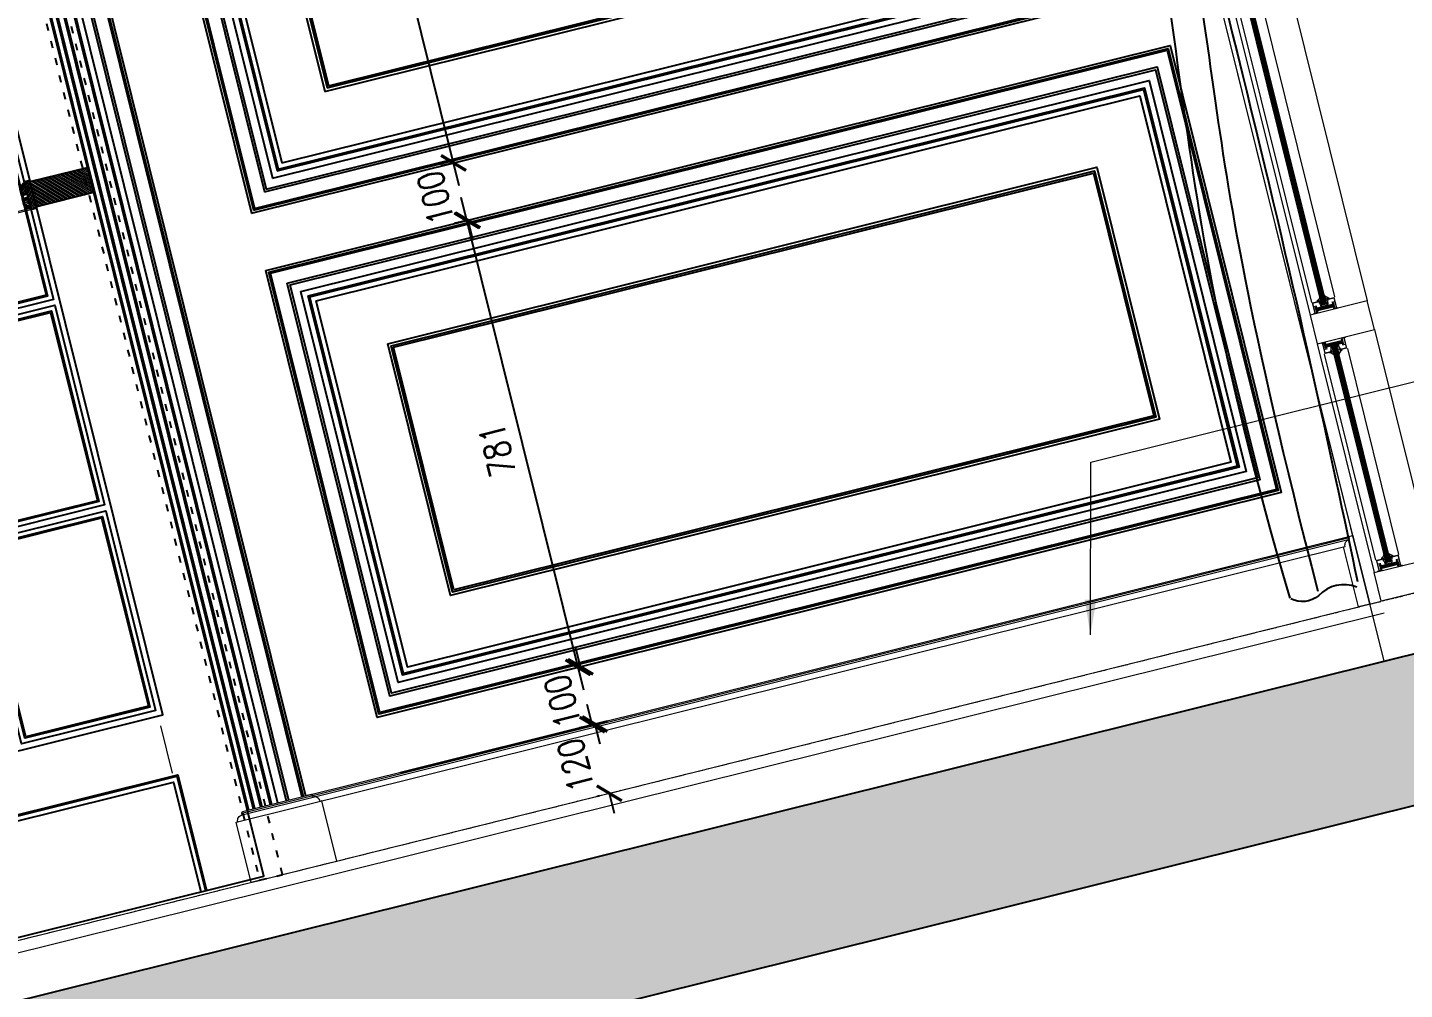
# Model space of a CAD drawing. Header units: inches. Extents: x 122939 to 389145, y 29603 to 574065.
# Drawn here: x 341315 to 343650, y 506033 to 507664 of the extents above; entities that cross this region are included whole.
import ezdxf

# ---------------------------------------------------------------- set-up
doc = ezdxf.new("R2010")
doc.units = ezdxf.units.IN
doc.header["$MEASUREMENT"] = 0
for name, pattern in [('ACAD_ISO03W100', [30, 12, -18]), ('DASHED', [0.75, 0.5, -0.25]), ('HIDDEN', [0.375, 0.25, -0.125])]:
    doc.linetypes.add(name, pattern=pattern)
for name, color, linetype in [('8', 8, 'Continuous'), ('A-Hidden', 8, 'HIDDEN'), ('A-WALL', 7, 'Continuous'), ('Calliper_wall hatch_CHB', 8, 'Continuous'), ('gypsum', 31, 'Continuous')]:
    doc.layers.add(name, color=color, linetype=linetype)
for name, color, linetype, lineweight in [('A-Dim-ID', 9, 'Continuous', 20), ('A-FLOR-SLAB', 7, 'Continuous', 40), ('A-FLOR-TIL1', 6, 'Continuous', 18), ('A-GLAZ', 134, 'Continuous', 18), ('A-RNDR-ALUM', 1, 'Continuous', 9), ('A-RNDR-PT36', 253, 'Continuous', 20), ('CQ Marble', 6, 'Continuous', 0), ('GRC', 41, 'Continuous', 0), ('ID-NOTES', 3, 'Continuous', 0)]:
    doc.layers.add(name, color=color, linetype=linetype, lineweight=lineweight)
doc.styles.add('ST9', font='romans.shx', dxfattribs={"width": 0.8})
doc.styles.add('ZZ-Dim All', font='romans.shx', dxfattribs={"width": 0.8})
doc.dimstyles.new('DIM 0200', dxfattribs={"dimscale": 200, "dimtxt": 1, "dimasz": 0.8, "dimexe": 0.5, "dimexo": 1, "dimgap": 0.4, "dimtad": 1, "dimdec": 0, "dimrnd": 10, "dimdsep": 46, "dimtxsty": 'ZZ-Dim All', "dimblk1": 'ARCHTICK', "dimblk2": 'ARCHTICK', "dimsah": 1, "dimcen": 1, "dimdle": 0.5, "dimclrd": 256, "dimclre": 256, "dimclrt": 256, "dimadec": 0, "dimazin": 2, "dimtfac": 1, "dimtdec": 0, "dimtix": 1, "dimtmove": 2, "dimatfit": 2, "dimfxl": 1, "dimfxlon": 1, "dimtolj": 1, "dimtzin": 0, "dimlwd": -1, "dimlwe": -1, "dimarcsym": 0})
doc.dimstyles.new('DIM-20', dxfattribs={"dimscale": 1000, "dimtxt": 0.044, "dimasz": 0.035, "dimexe": 0.022, "dimexo": 0.022, "dimgap": 0.022, "dimtad": 1, "dimdec": 0, "dimzin": 0, "dimdsep": 46, "dimtxsty": 'ST9', "dimblk1": 'ARCHTICK', "dimblk2": 'ARCHTICK', "dimsah": 1, "dimcen": 0.088, "dimdle": 0.04, "dimclrd": 256, "dimclre": 256, "dimclrt": 3, "dimadec": 0, "dimazin": 0, "dimtfac": 1, "dimtdec": 0, "dimtix": 1, "dimtofl": 0, "dimtmove": 1, "dimatfit": 3, "dimldrblk": 'CLOSED', "dimfxl": 1, "dimtolj": 1, "dimtzin": 0, "dimarcsym": 0})

# ---------------------------------------------------------------- blocks, each defined once
blk = doc.blocks.new('sec ciur')
at = {"layer": '8', "elevation": 0}
blk.add_lwpolyline([(40, -3212.5, 0.312238), (-26.7, -3211, -0.294829), (-73.6, -3204.5, -4.203767)], format="xyb", dxfattribs=at)
at = {"layer": '8'}
for points, knots in [([(-17.3, -133.6, 0), (-64.4, -1164.4, 0), (60.4, -2221.3, 0), (-111.1, -2339.9, 0), (-75, -3203.3, 0)], [364.375105, 364.375105, 364.375105, 364.375105, 944.525955, 3110.313825, 3110.313825, 3110.313825, 3110.313825]), ([(1.9, -140, 0), (6.7, -1367.1, 0), (75.9, -2377.4, 0), (-34.1, -2247.3, 0), (-26, -3203.3, 0)], [364.646956, 364.646956, 364.646956, 364.646956, 944.525955, 3120.888391, 3120.888391, 3120.888391, 3120.888391]), ([(7.2, -139.6, 0), (2.6, -374.6, 0), (84.3, -1831.4, 0), (59.4, -2767.5, 0), (43.4, -3203.3, 0)], [380.038546, 380.038546, 380.038546, 380.038546, 944.525955, 2562.967604, 2562.967604, 2562.967604, 2562.967604])]:
    blk.add_open_spline(points, degree=3, knots=knots, dxfattribs=at)
blk = doc.blocks.new('_ARCHTICK')
at = {"color": 0, "linetype": 'ByBlock', "const_width": 0.15}
blk.add_lwpolyline([(-0.5, -0.5), (0.5, 0.5)], dxfattribs=at)
blk = doc.blocks.new('*D155')
at = {"layer": 'A-Dim-ID', "lineweight": -2, "transparency": 16777216}
for p, q in [((342272.5, 506481.8), (342264, 506515.8)), ((342255.9, 506477.7), (342251.1, 506476.5)), ((342284.8, 506361.3), (342280.1, 506360.1)), ((342301.4, 506365.4), (342309.9, 506331.4))]:
    blk.add_line(p, q, dxfattribs=at)
at = {"layer": 'Defpoints', "color": 0, "transparency": 16777216}
for p in [(342272.5, 506481.8), (342277.2, 506483, 0), (342306.2, 506366.6, 0)]:
    blk.add_point(p, dxfattribs=at)
at = {"layer": 'A-Dim-ID', "lineweight": -2, "transparency": 16777216, "xscale": 35, "yscale": 35, "zscale": 35}
for p, rotation in [((342272.5, 506481.8), 283.9714232829857), ((342301.4, 506365.4), 103.9714232829857)]:
    blk.add_blockref('_ARCHTICK', p, dxfattribs=dict(at, rotation=rotation))
at = {"layer": 'A-Dim-ID', "color": 3, "transparency": 16777216, "insert": (342244.2, 506413), "char_height": 44, "attachment_point": 5, "rotation": 103.9714, "style": 'ST9'}
blk.add_mtext('\\A1;120', dxfattribs=at)
blk = doc.blocks.new('_CLOSED')
at = {"color": 0, "linetype": 'ByBlock'}
for p, q in [((-1, 0.167), (0, 0)), ((-1, 0.167), (-1, -0.167)), ((0, 0), (-1, -0.167)), ((0, 0), (-1, 0))]:
    blk.add_line(p, q, dxfattribs=at)
blk = doc.blocks.new('*D156')
at = {"layer": 'A-Dim-ID', "lineweight": -2, "transparency": 16777216}
for p, q in [((342252.6, 506580), (342244.2, 506613.9)), ((342236.1, 506575.8), (342231.3, 506574.6)), ((341947.1, 506400.9), (342298.1, 506488.2)), ((342276.8, 506482.9), (342285.2, 506449))]:
    blk.add_line(p, q, dxfattribs=at)
at = {"layer": 'Defpoints', "color": 0, "transparency": 16777216}
for p in [(342252.6, 506580), (342257.4, 506581.1, 0), (341925.8, 506395.6, 0)]:
    blk.add_point(p, dxfattribs=at)
at = {"layer": 'A-Dim-ID', "lineweight": -2, "transparency": 16777216, "xscale": 35, "yscale": 35, "zscale": 35}
for p, rotation in [((342252.6, 506580), 283.9714232829857), ((342276.8, 506482.9), 103.9714232829857)]:
    blk.add_blockref('_ARCHTICK', p, dxfattribs=dict(at, rotation=rotation))
at = {"layer": 'A-Dim-ID', "color": 3, "transparency": 16777216, "insert": (342222, 506520.8), "char_height": 44, "attachment_point": 5, "rotation": 103.9714, "style": 'ST9'}
blk.add_mtext('\\A1;100', dxfattribs=at)
blk = doc.blocks.new('*D157')
at = {"layer": 'A-Dim-ID', "lineweight": -2, "transparency": 16777216}
for p, q in [((342258, 506540.1), (342050.1, 507375.8)), ((342061.9, 507337.5), (342038.4, 507331.6)), ((342250.5, 506579.4), (342227, 506573.6))]:
    blk.add_line(p, q, dxfattribs=at)
at = {"layer": 'Defpoints', "color": 0, "transparency": 16777216}
for p in [(342059.7, 507336.9), (342083.2, 507342.8, 0), (342271.8, 506584.7, 0)]:
    blk.add_point(p, dxfattribs=at)
at = {"layer": 'A-Dim-ID', "lineweight": -2, "transparency": 16777216, "xscale": 35, "yscale": 35, "zscale": 35}
for p, rotation in [((342059.7, 507336.9), 103.9714232829857), ((342248.3, 506578.9), 283.9714232829857)]:
    blk.add_blockref('_ARCHTICK', p, dxfattribs=dict(at, rotation=rotation))
at = {"layer": 'A-Dim-ID', "color": 3, "transparency": 16777216, "insert": (342111.3, 506947.3), "char_height": 44, "attachment_point": 5, "rotation": 103.9714, "style": 'ST9'}
blk.add_mtext('\\A1;781', dxfattribs=at)
blk = doc.blocks.new('*D158')
at = {"layer": 'A-Dim-ID', "lineweight": -2, "transparency": 16777216}
for p, q in [((342037.3, 507434.4), (342028.9, 507468.4)), ((342031.8, 507433.1), (342016, 507429.1)), ((342056, 507336), (342040.1, 507332.1)), ((342061.5, 507337.4), (342069.9, 507303.4))]:
    blk.add_line(p, q, dxfattribs=at)
at = {"layer": 'Defpoints', "color": 0, "transparency": 16777216}
for p in [(342037.3, 507434.4), (342053.2, 507438.4, 0), (342077.3, 507341.3, 0)]:
    blk.add_point(p, dxfattribs=at)
at = {"layer": 'A-Dim-ID', "lineweight": -2, "transparency": 16777216, "xscale": 35, "yscale": 35, "zscale": 35}
for p, rotation in [((342037.3, 507434.4), 283.9714232829857), ((342061.5, 507337.4), 103.9714232829857)]:
    blk.add_blockref('_ARCHTICK', p, dxfattribs=dict(at, rotation=rotation))
at = {"layer": 'A-Dim-ID', "color": 3, "transparency": 16777216, "insert": (342006.7, 507375.3), "char_height": 44, "attachment_point": 5, "rotation": 103.9714, "style": 'ST9'}
blk.add_mtext('\\A1;100', dxfattribs=at)
blk = doc.blocks.new('*D159')
at = {"layer": 'A-Dim-ID', "lineweight": -2, "transparency": 16777216}
for p, q in [((342034.5, 509068.2), (341633, 508968.4)), ((342046.9, 507395.8), (341644.7, 509012.5)), ((342031.8, 507433.2), (342015.9, 507429.3))]:
    blk.add_line(p, q, dxfattribs=at)
at = {"layer": 'Defpoints', "color": 0, "transparency": 16777216}
for p in [(342055.8, 509073.6, 0), (341654.4, 508973.7), (342053.1, 507438.5, 0)]:
    blk.add_point(p, dxfattribs=at)
at = {"layer": 'A-Dim-ID', "lineweight": -2, "transparency": 16777216, "xscale": 35, "yscale": 35, "zscale": 35}
for p, rotation in [((341654.4, 508973.7), 103.9714232829857), ((342037.3, 507434.6), 283.9714232829857)]:
    blk.add_blockref('_ARCHTICK', p, dxfattribs=dict(at, rotation=rotation))
at = {"layer": 'A-Dim-ID', "color": 3, "transparency": 16777216, "insert": (341803.1, 508193.5), "char_height": 44, "attachment_point": 5, "rotation": 103.9714, "style": 'ST9'}
blk.add_mtext('\\A1;1586', dxfattribs=at)
blk = doc.blocks.new('GLAZ-2')
at = {"layer": 'A-GLAZ'}
for p, q in [((-26.3, 511.6, 0), (-26.3, 2391.7, 0)), ((-24.9, 511.6, 0), (-24.9, 2391.7, 0)), ((-23.6, 511.6, 0), (-23.6, 2391.7, 0)), ((-22.3, 511.6, 0), (-22.3, 2391.7, 0)), ((-20.9, 511.6, 0), (-20.9, 2391.7, 0)), ((-19.6, 511.6, 0), (-19.6, 2391.7, 0)), ((-18.3, 511.6, 0), (-18.3, 2391.7, 0)), ((-26.3, 61.5, 0), (-26.3, 441.5, 0)), ((-24.9, 61.5, 0), (-24.9, 441.5, 0)), ((-23.6, 61.5, 0), (-23.6, 441.5, 0)), ((-22.3, 61.5, 0), (-22.3, 441.5, 0)), ((-20.9, 61.5, 0), (-20.9, 441.5, 0)), ((-19.6, 61.5, 0), (-19.6, 441.5, 0)), ((-18.3, 61.5, 0), (-18.3, 441.5, 0))]:
    blk.add_line(p, q, dxfattribs=at)
at = {"layer": 'A-RNDR-ALUM'}
for p, q in [((-50, 2400), (-50, 500, 0)), ((50, 2400), (50, 500, 0)), ((-38.2, 510.7, 0), (-37.5, 510.7, 0)), ((-38.2, 510.7, 0), (-38.2, 502.6, 0)), ((-38.2, 510.7, 0), (-37.5, 510.7, 0)), ((-38.2, 510.7, 0), (-38.2, 502.6, 0)), ((-38.2, 502.6, 0), (-37.5, 502.6, 0)), ((-38.2, 502.6, 0), (-37.5, 502.6, 0)), ((-37.5, 510.7, 0), (-37.5, 502.6, 0)), ((-37.5, 510.7, 0), (-37.5, 502.6, 0)), ((-37.5, 509, 0), (-7.1, 509, 0)), ((-37.5, 509, 0), (-7.1, 509, 0)), ((-37.5, 507.8, 0), (-7.1, 507.8, 0)), ((-37.5, 507.8, 0), (-7.1, 507.8, 0)), ((-37.5, 506.6, 0), (-7.1, 506.6, 0)), ((-37.5, 506.6, 0), (-7.1, 506.6, 0)), ((-37.5, 505.5, 0), (-7.1, 505.5, 0)), ((-37.5, 505.5, 0), (-7.1, 505.5, 0)), ((-37.5, 504.3, 0), (-7.1, 504.3, 0)), ((-37.5, 504.3, 0), (-7.1, 504.3, 0)), ((-36, 510.7, 0), (-35.3, 510.7, 0)), ((-36, 510.7, 0), (-35.3, 510.7, 0)), ((-36, 502.6, 0), (-35.3, 502.6, 0)), ((-36, 502.6, 0), (-35.3, 502.6, 0)), ((-6.4, 510.7, 0), (-7.1, 510.7, 0)), ((-7.1, 510.7, 0), (-7.1, 502.6, 0)), ((-6.4, 510.7, 0), (-7.1, 510.7, 0)), ((-7.1, 510.7, 0), (-7.1, 502.6, 0)), ((-6.4, 502.6, 0), (-7.1, 502.6, 0)), ((-6.4, 502.6, 0), (-7.1, 502.6, 0)), ((-6.4, 510.7, 0), (-6.4, 502.6, 0)), ((-6.4, 510.7, 0), (-6.4, 502.6, 0)), ((-50, 450, 0), (-50, 50, 0)), ((-38.2, 447.4, 0), (-37.5, 447.4, 0)), ((-38.2, 439.4, 0), (-38.2, 447.4, 0)), ((-38.2, 447.4, 0), (-37.5, 447.4, 0)), ((-38.2, 439.4, 0), (-38.2, 447.4, 0)), ((-37.5, 439.4, 0), (-37.5, 447.4, 0)), ((-37.5, 439.4, 0), (-37.5, 447.4, 0)), ((-37.5, 445.7, 0), (-7.1, 445.7, 0)), ((-37.5, 445.7, 0), (-7.1, 445.7, 0)), ((-37.5, 444.5, 0), (-7.1, 444.5, 0)), ((-37.5, 444.5, 0), (-7.1, 444.5, 0)), ((-36, 447.4, 0), (-35.3, 447.4, 0)), ((-36, 447.4, 0), (-35.3, 447.4, 0)), ((-6.4, 447.4, 0), (-7.1, 447.4, 0)), ((-7.1, 439.4, 0), (-7.1, 447.4, 0)), ((-6.4, 447.4, 0), (-7.1, 447.4, 0)), ((-7.1, 439.4, 0), (-7.1, 447.4, 0)), ((-6.4, 439.4, 0), (-6.4, 447.4, 0)), ((-6.4, 439.4, 0), (-6.4, 447.4, 0)), ((50, 450, 0), (50, 50, 0)), ((-38.2, 439.4, 0), (-37.5, 439.4, 0)), ((-38.2, 439.4, 0), (-37.5, 439.4, 0)), ((-37.5, 443.4, 0), (-7.1, 443.4, 0)), ((-37.5, 443.4, 0), (-7.1, 443.4, 0)), ((-37.5, 442.2, 0), (-7.1, 442.2, 0)), ((-37.5, 442.2, 0), (-7.1, 442.2, 0)), ((-37.5, 441, 0), (-7.1, 441, 0)), ((-37.5, 441, 0), (-7.1, 441, 0)), ((-36, 439.4, 0), (-35.3, 439.4, 0)), ((-36, 439.4, 0), (-35.3, 439.4, 0)), ((-6.4, 439.4, 0), (-7.1, 439.4, 0)), ((-6.4, 439.4, 0), (-7.1, 439.4, 0)), ((-38.2, 60.6, 0), (-37.5, 60.6, 0)), ((-38.2, 60.6, 0), (-38.2, 52.6, 0)), ((-38.2, 60.6, 0), (-37.5, 60.6, 0)), ((-38.2, 60.6, 0), (-38.2, 52.6, 0)), ((-38.2, 52.6, 0), (-37.5, 52.6, 0)), ((-38.2, 52.6, 0), (-37.5, 52.6, 0)), ((-37.5, 60.6, 0), (-37.5, 52.6, 0)), ((-37.5, 60.6, 0), (-37.5, 52.6, 0)), ((-37.5, 59, 0), (-7.1, 59, 0)), ((-37.5, 59, 0), (-7.1, 59, 0)), ((-37.5, 57.8, 0), (-7.1, 57.8, 0)), ((-37.5, 57.8, 0), (-7.1, 57.8, 0)), ((-37.5, 56.6, 0), (-7.1, 56.6, 0)), ((-37.5, 56.6, 0), (-7.1, 56.6, 0)), ((-37.5, 55.5, 0), (-7.1, 55.5, 0)), ((-37.5, 55.5, 0), (-7.1, 55.5, 0)), ((-37.5, 54.3, 0), (-7.1, 54.3, 0)), ((-37.5, 54.3, 0), (-7.1, 54.3, 0)), ((-36, 60.6, 0), (-35.3, 60.6, 0)), ((-36, 60.6, 0), (-35.3, 60.6, 0)), ((-36, 52.6, 0), (-35.3, 52.6, 0)), ((-36, 52.6, 0), (-35.3, 52.6, 0)), ((-6.4, 60.6, 0), (-7.1, 60.6, 0)), ((-7.1, 60.6, 0), (-7.1, 52.6, 0)), ((-6.4, 60.6, 0), (-7.1, 60.6, 0)), ((-7.1, 60.6, 0), (-7.1, 52.6, 0)), ((-6.4, 52.6, 0), (-7.1, 52.6, 0)), ((-6.4, 52.6, 0), (-7.1, 52.6, 0)), ((-6.4, 60.6, 0), (-6.4, 52.6, 0)), ((-6.4, 60.6, 0), (-6.4, 52.6, 0))]:
    blk.add_line(p, q, dxfattribs=at)
at = {"layer": 'A-RNDR-ALUM', "elevation": 0}
for points in [[(-14, 517.6), (-15.6, 517.6), (-15.6, 520.6, 0.015553), (-14.8, 520), (-11.6, 520, -0.104304), (-18.3, 526.1), (-18.3, 523.6, 0.016036), (-17.6, 522.8), (-17.6, 521.6), (-18.3, 520.9), (-18.3, 518.1), (-17.6, 518.7), (-17.6, 516.4), (-18.3, 515.7), (-18.3, 512.9), (-17.6, 513.5), (-17.6, 512.2, -0.414214), (-18.3, 511.6), (-26.3, 511.6, -0.414214), (-26.9, 512.2), (-26.9, 513.5), (-26.3, 512.9), (-26.3, 515.7), (-26.9, 516.4), (-26.9, 518.7), (-26.3, 518.1), (-26.3, 520.9), (-26.9, 521.6), (-26.9, 522.8, 0.016036), (-26.3, 523.6), (-26.3, 526.1, -0.104304), (-33, 520), (-29.8, 520, 0.015553), (-28.9, 520.6), (-28.9, 517.6), (-30.6, 517.6, -0.021646), (-28.9, 514.1), (-28.9, 512.2, 0.414214), (-26.3, 509.6), (-18.3, 509.6, 0.414214), (-15.6, 512.2), (-15.6, 514.1, -0.021646)], [(-14, 432.4), (-15.6, 432.4), (-15.6, 429.5, -0.015553), (-14.8, 430), (-11.6, 430, 0.104304), (-18.3, 423.9), (-18.3, 426.5, -0.016036), (-17.6, 427.2), (-17.6, 428.5), (-18.3, 429.1), (-18.3, 432), (-17.6, 431.3), (-17.6, 433.7), (-18.3, 434.3), (-18.3, 437.2), (-17.6, 436.5), (-17.6, 437.8, 0.414214), (-18.3, 438.5), (-26.3, 438.5, 0.414214), (-26.9, 437.8), (-26.9, 436.5), (-26.3, 437.2), (-26.3, 434.3), (-26.9, 433.7), (-26.9, 431.3), (-26.3, 432), (-26.3, 429.1), (-26.9, 428.5), (-26.9, 427.2, -0.016036), (-26.3, 426.5), (-26.3, 423.9, 0.104304), (-33, 430), (-29.8, 430, -0.015553), (-28.9, 429.5), (-28.9, 432.4), (-30.6, 432.4, 0.021646), (-28.9, 435.9), (-28.9, 437.8, -0.414214), (-26.3, 440.5), (-18.3, 440.5, -0.414214), (-15.6, 437.8), (-15.6, 435.9, 0.021646)], [(-14, 67.6), (-15.6, 67.6), (-15.6, 70.5, 0.015553), (-14.8, 70), (-11.6, 70, -0.104304), (-18.3, 76.1), (-18.3, 73.5, 0.016036), (-17.6, 72.8), (-17.6, 71.5), (-18.3, 70.9), (-18.3, 68), (-17.6, 68.7), (-17.6, 66.3), (-18.3, 65.7), (-18.3, 62.8), (-17.6, 63.5), (-17.6, 62.2, -0.414214), (-18.3, 61.5), (-26.3, 61.5, -0.414214), (-26.9, 62.2), (-26.9, 63.5), (-26.3, 62.8), (-26.3, 65.7), (-26.9, 66.3), (-26.9, 68.7), (-26.3, 68), (-26.3, 70.9), (-26.9, 71.5), (-26.9, 72.8, 0.016036), (-26.3, 73.5), (-26.3, 76.1, -0.104304), (-33, 70), (-29.8, 70, 0.015553), (-28.9, 70.5), (-28.9, 67.6), (-30.6, 67.6, -0.021646), (-28.9, 64.1), (-28.9, 62.2, 0.414214), (-26.3, 59.5), (-18.3, 59.5, 0.414214), (-15.6, 62.2), (-15.6, 64.1, -0.021646)]]:
    blk.add_lwpolyline(points, format="xyb", close=True, dxfattribs=at)
at = {"layer": 'A-RNDR-ALUM'}
for points in [[(-50, 450), (50, 450), (50, 500), (-50, 500)], [(-50, 50), (50, 50), (50, 0), (-50, 0)]]:
    blk.add_lwpolyline(points, close=True, dxfattribs=at)
at = {"layer": 'A-RNDR-ALUM', "const_width": 0.928, "elevation": 0}
for points in [[(-43.7, 501.4, 0.414214), (-44.2, 500.9)], [(-43.7, 501.4, 0.414214), (-44.2, 500.9)], [(-0.7, 501.4, -0.414214), (-0.2, 501)], [(-0.7, 501.4, -0.414214), (-0.2, 501)], [(-43.7, 448.6, -0.414214), (-44.2, 449.1)], [(-43.7, 448.6, -0.414214), (-44.2, 449.1)], [(-0.7, 448.6, 0.414214), (-0.2, 449.1)], [(-0.7, 448.6, 0.414214), (-0.2, 449.1)], [(-43.7, 51.4, 0.414214), (-44.2, 50.9)], [(-43.7, 51.4, 0.414214), (-44.2, 50.9)], [(-0.7, 51.4, -0.414214), (-0.2, 50.9)], [(-0.7, 51.4, -0.414214), (-0.2, 50.9)]]:
    blk.add_lwpolyline(points, format="xyb", dxfattribs=at)
at = {"layer": 'A-RNDR-ALUM'}
for points in [[(-40.6, 518.8, 0), (-40.6, 520, 0), (-29.9, 518.8, 0), (-29.9, 520, 0)], [(-40.6, 518.8, 0), (-40.6, 520, 0), (-29.9, 518.8, 0), (-29.9, 520, 0)], [(-40.6, 517.6, 0), (-40.6, 518.8, 0), (-29.9, 517.6, 0), (-29.9, 518.8, 0)], [(-40.6, 517.6, 0), (-40.6, 518.8, 0), (-29.9, 517.6, 0), (-29.9, 518.8, 0)], [(-4.3, 518.8, 0), (-4.3, 520, 0), (-15.1, 518.8, 0), (-15.1, 520, 0)], [(-4.3, 518.8, 0), (-4.3, 520, 0), (-15.1, 518.8, 0), (-15.1, 520, 0)], [(-4.3, 517.6, 0), (-4.3, 518.8, 0), (-15.1, 517.6, 0), (-15.1, 518.8, 0)], [(-4.3, 517.6, 0), (-4.3, 518.8, 0), (-15.1, 517.6, 0), (-15.1, 518.8, 0)], [(-44.6, 500, 0), (-44.6, 500.9, 0), (-42.2, 500, 0), (-43.7, 500.9, 0)], [(-44.6, 500, 0), (-44.6, 500.9, 0), (-42.2, 500, 0), (-43.7, 500.9, 0)], [(-42.2, 500, 0), (-43.7, 500.9, 0), (-42.2, 501.9, 0), (-43.7, 501.9, 0)], [(-42.2, 500, 0), (-43.7, 500.9, 0), (-42.2, 501.9, 0), (-43.7, 501.9, 0)], [(-39.8, 513.3, 0), (-39.8, 511.5, 0), (-35, 513.3, 0), (-36.9, 511.5, 0)], [(-39.8, 513.3, 0), (-39.8, 511.5, 0), (-35, 513.3, 0), (-36.9, 511.5, 0)], [(-36.9, 501.9, 0), (-35, 500, 0), (-39.8, 501.9, 0), (-39.8, 500, 0)], [(-36.9, 501.9, 0), (-35, 500, 0), (-39.8, 501.9, 0), (-39.8, 500, 0)], [(-36.9, 509.3, 0), (-35, 509.3, 0), (-36.9, 511.5, 0), (-35, 513.3, 0)], [(-36.9, 509.3, 0), (-35, 509.3, 0), (-36.9, 511.5, 0), (-35, 513.3, 0)], [(-36.9, 504, 0), (-35, 504, 0), (-36.9, 501.9, 0), (-35, 500, 0)], [(-36.9, 504, 0), (-35, 504, 0), (-36.9, 501.9, 0), (-35, 500, 0)], [(-4.6, 513.3, 0), (-4.6, 511.5, 0), (-9.4, 513.3, 0), (-7.5, 511.5, 0)], [(-7.5, 509.3, 0), (-9.4, 509.3, 0), (-7.5, 511.5, 0), (-9.4, 513.3, 0)], [(-4.6, 513.3, 0), (-4.6, 511.5, 0), (-9.4, 513.3, 0), (-7.5, 511.5, 0)], [(-7.5, 509.3, 0), (-9.4, 509.3, 0), (-7.5, 511.5, 0), (-9.4, 513.3, 0)], [(-7.5, 504, 0), (-9.4, 504, 0), (-7.5, 501.9, 0), (-9.4, 500, 0)], [(-7.5, 504, 0), (-9.4, 504, 0), (-7.5, 501.9, 0), (-9.4, 500, 0)], [(-7.5, 501.9, 0), (-9.4, 500, 0), (-4.6, 501.9, 0), (-4.6, 500, 0)], [(-7.5, 501.9, 0), (-9.4, 500, 0), (-4.6, 501.9, 0), (-4.6, 500, 0)], [(-2.2, 500, 0), (-0.7, 500.9, 0), (-2.2, 501.9, 0), (-0.7, 501.9, 0)], [(-2.2, 500, 0), (-0.7, 500.9, 0), (-2.2, 501.9, 0), (-0.7, 501.9, 0)], [(0.2, 500, 0), (0.2, 500.9, 0), (-2.2, 500, 0), (-0.7, 500.9, 0)], [(0.2, 500, 0), (0.2, 500.9, 0), (-2.2, 500, 0), (-0.7, 500.9, 0)], [(-44.6, 450, 0), (-44.6, 449.1, 0), (-42.2, 450, 0), (-43.7, 449.1, 0)], [(-44.6, 450, 0), (-44.6, 449.1, 0), (-42.2, 450, 0), (-43.7, 449.1, 0)], [(-42.2, 450, 0), (-43.7, 449.1, 0), (-42.2, 448.2, 0), (-43.7, 448.2, 0)], [(-42.2, 450, 0), (-43.7, 449.1, 0), (-42.2, 448.2, 0), (-43.7, 448.2, 0)], [(-36.9, 448.2, 0), (-35, 450, 0), (-39.8, 448.2, 0), (-39.8, 450, 0)], [(-36.9, 448.2, 0), (-35, 450, 0), (-39.8, 448.2, 0), (-39.8, 450, 0)], [(-36.9, 446, 0), (-35, 446, 0), (-36.9, 448.2, 0), (-35, 450, 0)], [(-36.9, 446, 0), (-35, 446, 0), (-36.9, 448.2, 0), (-35, 450, 0)], [(-7.5, 448.2, 0), (-9.4, 450, 0), (-4.6, 448.2, 0), (-4.6, 450, 0)], [(-7.5, 446, 0), (-9.4, 446, 0), (-7.5, 448.2, 0), (-9.4, 450, 0)], [(-7.5, 446, 0), (-9.4, 446, 0), (-7.5, 448.2, 0), (-9.4, 450, 0)], [(-7.5, 448.2, 0), (-9.4, 450, 0), (-4.6, 448.2, 0), (-4.6, 450, 0)], [(-2.2, 450, 0), (-0.7, 449.1, 0), (-2.2, 448.2, 0), (-0.7, 448.2, 0)], [(0.2, 450, 0), (0.2, 449.1, 0), (-2.2, 450, 0), (-0.7, 449.1, 0)], [(-2.2, 450, 0), (-0.7, 449.1, 0), (-2.2, 448.2, 0), (-0.7, 448.2, 0)], [(0.2, 450, 0), (0.2, 449.1, 0), (-2.2, 450, 0), (-0.7, 449.1, 0)], [(-40.6, 432.4, 0), (-40.6, 431.2, 0), (-29.9, 432.4, 0), (-29.9, 431.2, 0)], [(-40.6, 432.4, 0), (-40.6, 431.2, 0), (-29.9, 432.4, 0), (-29.9, 431.2, 0)], [(-40.6, 431.2, 0), (-40.6, 430, 0), (-29.9, 431.2, 0), (-29.9, 430, 0)], [(-40.6, 431.2, 0), (-40.6, 430, 0), (-29.9, 431.2, 0), (-29.9, 430, 0)], [(-39.8, 436.7, 0), (-39.8, 438.5, 0), (-35, 436.7, 0), (-36.9, 438.5, 0)], [(-39.8, 436.7, 0), (-39.8, 438.5, 0), (-35, 436.7, 0), (-36.9, 438.5, 0)], [(-36.9, 440.7, 0), (-35, 440.7, 0), (-36.9, 438.5, 0), (-35, 436.7, 0)], [(-36.9, 440.7, 0), (-35, 440.7, 0), (-36.9, 438.5, 0), (-35, 436.7, 0)], [(-4.3, 432.4, 0), (-4.3, 431.2, 0), (-15.1, 432.4, 0), (-15.1, 431.2, 0)], [(-4.3, 432.4, 0), (-4.3, 431.2, 0), (-15.1, 432.4, 0), (-15.1, 431.2, 0)], [(-4.3, 431.2, 0), (-4.3, 430, 0), (-15.1, 431.2, 0), (-15.1, 430, 0)], [(-4.3, 431.2, 0), (-4.3, 430, 0), (-15.1, 431.2, 0), (-15.1, 430, 0)], [(-7.5, 440.7, 0), (-9.4, 440.7, 0), (-7.5, 438.5, 0), (-9.4, 436.7, 0)], [(-7.5, 440.7, 0), (-9.4, 440.7, 0), (-7.5, 438.5, 0), (-9.4, 436.7, 0)], [(-4.6, 436.7, 0), (-4.6, 438.5, 0), (-9.4, 436.7, 0), (-7.5, 438.5, 0)], [(-4.6, 436.7, 0), (-4.6, 438.5, 0), (-9.4, 436.7, 0), (-7.5, 438.5, 0)], [(-44.6, 50, 0), (-44.6, 50.9, 0), (-42.2, 50, 0), (-43.7, 50.9, 0)], [(-44.6, 50, 0), (-44.6, 50.9, 0), (-42.2, 50, 0), (-43.7, 50.9, 0)], [(-42.2, 50, 0), (-43.7, 50.9, 0), (-42.2, 51.8, 0), (-43.7, 51.8, 0)], [(-42.2, 50, 0), (-43.7, 50.9, 0), (-42.2, 51.8, 0), (-43.7, 51.8, 0)], [(-40.6, 68.8, 0), (-40.6, 70, 0), (-29.9, 68.8, 0), (-29.9, 70, 0)], [(-40.6, 68.8, 0), (-40.6, 70, 0), (-29.9, 68.8, 0), (-29.9, 70, 0)], [(-40.6, 67.6, 0), (-40.6, 68.8, 0), (-29.9, 67.6, 0), (-29.9, 68.8, 0)], [(-40.6, 67.6, 0), (-40.6, 68.8, 0), (-29.9, 67.6, 0), (-29.9, 68.8, 0)], [(-39.8, 63.3, 0), (-39.8, 61.5, 0), (-35, 63.3, 0), (-36.9, 61.5, 0)], [(-39.8, 63.3, 0), (-39.8, 61.5, 0), (-35, 63.3, 0), (-36.9, 61.5, 0)], [(-36.9, 51.8, 0), (-35, 50, 0), (-39.8, 51.8, 0), (-39.8, 50, 0)], [(-36.9, 51.8, 0), (-35, 50, 0), (-39.8, 51.8, 0), (-39.8, 50, 0)], [(-36.9, 59.3, 0), (-35, 59.3, 0), (-36.9, 61.5, 0), (-35, 63.3, 0)], [(-36.9, 59.3, 0), (-35, 59.3, 0), (-36.9, 61.5, 0), (-35, 63.3, 0)], [(-36.9, 54, 0), (-35, 54, 0), (-36.9, 51.8, 0), (-35, 50, 0)], [(-36.9, 54, 0), (-35, 54, 0), (-36.9, 51.8, 0), (-35, 50, 0)], [(-4.3, 68.8, 0), (-4.3, 70, 0), (-15.1, 68.8, 0), (-15.1, 70, 0)], [(-4.3, 68.8, 0), (-4.3, 70, 0), (-15.1, 68.8, 0), (-15.1, 70, 0)], [(-4.3, 67.6, 0), (-4.3, 68.8, 0), (-15.1, 67.6, 0), (-15.1, 68.8, 0)], [(-4.3, 67.6, 0), (-4.3, 68.8, 0), (-15.1, 67.6, 0), (-15.1, 68.8, 0)], [(-4.6, 63.3, 0), (-4.6, 61.5, 0), (-9.4, 63.3, 0), (-7.5, 61.5, 0)], [(-7.5, 59.3, 0), (-9.4, 59.3, 0), (-7.5, 61.5, 0), (-9.4, 63.3, 0)], [(-4.6, 63.3, 0), (-4.6, 61.5, 0), (-9.4, 63.3, 0), (-7.5, 61.5, 0)], [(-7.5, 59.3, 0), (-9.4, 59.3, 0), (-7.5, 61.5, 0), (-9.4, 63.3, 0)], [(-7.5, 54, 0), (-9.4, 54, 0), (-7.5, 51.8, 0), (-9.4, 50, 0)], [(-7.5, 54, 0), (-9.4, 54, 0), (-7.5, 51.8, 0), (-9.4, 50, 0)], [(-7.5, 51.8, 0), (-9.4, 50, 0), (-4.6, 51.8, 0), (-4.6, 50, 0)], [(-7.5, 51.8, 0), (-9.4, 50, 0), (-4.6, 51.8, 0), (-4.6, 50, 0)], [(-2.2, 50, 0), (-0.7, 50.9, 0), (-2.2, 51.8, 0), (-0.7, 51.8, 0)], [(-2.2, 50, 0), (-0.7, 50.9, 0), (-2.2, 51.8, 0), (-0.7, 51.8, 0)], [(0.2, 50, 0), (0.2, 50.9, 0), (-2.2, 50, 0), (-0.7, 50.9, 0)], [(0.2, 50, 0), (0.2, 50.9, 0), (-2.2, 50, 0), (-0.7, 50.9, 0)]]:
    blk.add_solid(points, dxfattribs=at)
for points in [[(-42.2, 520, 0), (-39.8, 517.6, 0), (-42.2, 500, 0), (-39.8, 500, 0)], [(-42.2, 520, 0), (-39.8, 517.6, 0), (-40.1, 520, 0), (-40.1, 517.6, 0)], [(-42.2, 520, 0), (-39.8, 517.6, 0), (-42.2, 500, 0), (-39.8, 500, 0)], [(-42.2, 520, 0), (-39.8, 517.6, 0), (-40.1, 520, 0), (-40.1, 517.6, 0)], [(-4.6, 517.6, 0), (-2.2, 520, 0), (-4.6, 500, 0), (-2.2, 500, 0)], [(-2.2, 520, 0), (-4.6, 517.6, 0), (-4.3, 520, 0), (-4.3, 517.6, 0)], [(-4.6, 517.6, 0), (-2.2, 520, 0), (-4.6, 500, 0), (-2.2, 500, 0)], [(-2.2, 520, 0), (-4.6, 517.6, 0), (-4.3, 520, 0), (-4.3, 517.6, 0)], [(-42.2, 430, 0), (-39.8, 432.4, 0), (-42.2, 450, 0), (-39.8, 450, 0)], [(-42.2, 430, 0), (-39.8, 432.4, 0), (-42.2, 450, 0), (-39.8, 450, 0)], [(-4.6, 432.4, 0), (-2.2, 430, 0), (-4.6, 450, 0), (-2.2, 450, 0)], [(-4.6, 432.4, 0), (-2.2, 430, 0), (-4.6, 450, 0), (-2.2, 450, 0)], [(-42.2, 430, 0), (-39.8, 432.4, 0), (-40.1, 430, 0), (-40.1, 432.4, 0)], [(-42.2, 430, 0), (-39.8, 432.4, 0), (-40.1, 430, 0), (-40.1, 432.4, 0)], [(-2.2, 430, 0), (-4.6, 432.4, 0), (-4.3, 430, 0), (-4.3, 432.4, 0)], [(-2.2, 430, 0), (-4.6, 432.4, 0), (-4.3, 430, 0), (-4.3, 432.4, 0)], [(-42.2, 70, 0), (-39.8, 67.6, 0), (-42.2, 50, 0), (-39.8, 50, 0)], [(-42.2, 70, 0), (-39.8, 67.6, 0), (-40.1, 70, 0), (-40.1, 67.6, 0)], [(-42.2, 70, 0), (-39.8, 67.6, 0), (-42.2, 50, 0), (-39.8, 50, 0)], [(-42.2, 70, 0), (-39.8, 67.6, 0), (-40.1, 70, 0), (-40.1, 67.6, 0)], [(-4.6, 67.6, 0), (-2.2, 70, 0), (-4.6, 50, 0), (-2.2, 50, 0)], [(-2.2, 70, 0), (-4.6, 67.6, 0), (-4.3, 70, 0), (-4.3, 67.6, 0)], [(-4.6, 67.6, 0), (-2.2, 70, 0), (-4.6, 50, 0), (-2.2, 50, 0)], [(-2.2, 70, 0), (-4.6, 67.6, 0), (-4.3, 70, 0), (-4.3, 67.6, 0)]]:
    blk.add_trace(points, dxfattribs=at)
at = {"layer": 'A-RNDR-PT36'}
for p, q in [((-42.2, 520, 0), (-42.2, 2380.2, 0)), ((-2.2, 2380.2, 0), (-2.2, 520, 0)), ((-42.2, 70, 0), (-42.2, 430, 0)), ((-2.2, 430, 0), (-2.2, 70, 0))]:
    blk.add_line(p, q, dxfattribs=at)
blk = doc.blocks.new('french door fixed panel')
at = {"lineweight": 0}
h = blk.add_hatch(dxfattribs=at)
h.set_pattern_fill('ANSI31', color=8, scale=20)
h.set_pattern_definition([(45, (743.7012, -3005.4238), (-1.76776695, 1.76776695), [])])
h.paths.add_polyline_path([(7479.9, 2893.1), (7481.9, 2893.1, -0.414214), (7489.9, 2901.1), (7489.9, 2903.1), (7499.9, 2903.1), (7499.9, 2855.1), (7489.9, 2855.1), (7489.9, 2882.1), (7479.9, 2882.1)])
h = blk.add_hatch(dxfattribs=at)
h.set_pattern_fill('ANSI31', color=8, scale=20, angle=90)
h.set_pattern_definition([(135, (1.718, -3005.4238), (-1.76776695, -1.76776695), [])])
h.paths.add_polyline_path([(7599.9, 2857.1), (7499.9, 2857.1), (7499.9, 2901.1), (7599.9, 2901.1)])
h = blk.add_hatch(dxfattribs=at)
h.set_pattern_fill('ANSI31', color=8, scale=20, angle=90)
h.set_pattern_definition([(135, (743.7012, -3005.4238), (-1.76776695, -1.76776695), [])])
h.paths.add_polyline_path([(7479.9, 2876.1), (7489.9, 2876.1), (7489.9, 2857.1, -0.414214), (7481.9, 2865.1), (7479.9, 2865.1)])
at = {"color": 8, "lineweight": 0}
for p, q in [((7011.2, 2855.1), (7489.9, 2855.1)), ((7255.6, 2857.1), (7489.9, 2857.1)), ((7491.5, 1952.2), (7491.5, 1869.3))]:
    blk.add_line(p, q, dxfattribs=at)
at = {"color": 0, "lineweight": -2, "elevation": 0}
for points in [[(7599.9, 4234.2), (6901.2, 4234.2), (6901.2, 1662.2), (7599.9, 1662.2)], [(7499.9, 4134.2), (7001.2, 4134.2), (7001.2, 1969.3), (7499.9, 1969.3)], [(7255.6, 3046.7), (7489.9, 3046.7), (7489.9, 2697.6), (7255.6, 2697.6)], [(7263.6, 3038.7), (7481.9, 3038.7), (7481.9, 2705.6), (7263.6, 2705.6)], [(7265.6, 3036.7), (7479.9, 3036.7), (7479.9, 2707.6), (7265.6, 2707.6)], [(7255.6, 2687.6), (7489.9, 2687.6), (7489.9, 2338.4), (7255.6, 2338.4)], [(7263.6, 2679.6), (7481.9, 2679.6), (7481.9, 2346.4), (7263.6, 2346.4)], [(7263.6, 2679.6), (7481.9, 2679.6), (7481.9, 2346.4), (7263.6, 2346.4)], [(7265.6, 2677.6), (7479.9, 2677.6), (7479.9, 2348.4), (7265.6, 2348.4)], [(7265.6, 2677.6), (7479.9, 2677.6), (7479.9, 2348.4), (7265.6, 2348.4)], [(7255.6, 2328.4), (7489.9, 2328.4), (7489.9, 1979.3), (7255.6, 1979.3)], [(7255.6, 2328.4), (7489.9, 2328.4), (7489.9, 1979.3), (7255.6, 1979.3)], [(7263.6, 2320.4), (7481.9, 2320.4), (7481.9, 1987.3), (7263.6, 1987.3)], [(7263.6, 2320.4), (7481.9, 2320.4), (7481.9, 1987.3), (7263.6, 1987.3)], [(7265.6, 2318.4), (7479.9, 2318.4), (7479.9, 1989.3), (7265.6, 1989.3)], [(7265.6, 2318.4), (7479.9, 2318.4), (7479.9, 1989.3), (7265.6, 1989.3)]]:
    blk.add_lwpolyline(points, close=True, dxfattribs=at)
at = {"color": 8, "lineweight": -2, "elevation": 0}
for points in [[(7489.9, 2855.1), (7499.9, 2855.1), (7499.9, 2903.1), (7489.9, 2903.1), (7489.9, 2901.1, 0.414214), (7481.9, 2893.1), (7479.9, 2893.1), (7479.9, 2882.1), (7489.9, 2882.1), (7489.9, 2855.1)], [(7489.9, 2857.1), (7489.9, 2876.1), (7479.9, 2876.1), (7479.9, 2865.1), (7481.9, 2865.1, 0.414214), (7489.9, 2857.1, -1)]]:
    blk.add_lwpolyline(points, format="xyb", dxfattribs=at)
blk.add_lwpolyline([(7599.9, 2857.1), (7499.9, 2857.1), (7499.9, 2901.1), (7599.9, 2901.1), (7599.9, 2857.1)], dxfattribs=at)
at = {"color": 0, "lineweight": -2, "elevation": 0}
for points in [[(7001.2, 1662.2), (7001.2, 1864.2), (7499.9, 1864.2), (7499.9, 1662.2)], [(7003.2, 1662.2), (7003.2, 1862.2), (7497.9, 1862.2), (7497.9, 1662.2)], [(7011.2, 1662.2), (7011.2, 1854.2), (7489.9, 1854.2), (7489.9, 1662.2)]]:
    blk.add_lwpolyline(points, dxfattribs=at)
blk = doc.blocks.new('*D359')
at = {"layer": 'A-Dim-ID', "lineweight": -2, "transparency": 16777216}
blk.add_line((340618.3, 507574.8), (341375.5, 507763.2), dxfattribs=at)
at = {"layer": 'Defpoints', "color": 0, "transparency": 16777216}
for p in [(341336.7, 507753.5), (341336.7, 507753.5), (340657.1, 507584.5)]:
    blk.add_point(p, dxfattribs=at)
at = {"layer": 'A-Dim-ID', "lineweight": -2, "transparency": 16777216, "xscale": 35, "yscale": 35, "zscale": 35}
for p, rotation in [((341336.7, 507753.5), 13.9714232829857), ((340657.1, 507584.5), 193.9714232829857)]:
    blk.add_blockref('_ARCHTICK', p, dxfattribs=dict(at, rotation=rotation))
at = {"layer": 'A-Dim-ID', "color": 3, "transparency": 16777216, "insert": (340986.3, 507711.7), "char_height": 44, "attachment_point": 5, "rotation": 13.9714, "style": 'ST9'}
blk.add_mtext('\\A1;700', dxfattribs=at)

msp = doc.modelspace()

# ---------------------------------------------------------------- hatches: boundary and pattern name
at = {"layer": 'Calliper_wall hatch_CHB', "ltscale": 300}
h = msp.add_hatch(dxfattribs=at)
h.set_pattern_fill('AR-CONC', color=256, scale=10, style=0)
h.set_pattern_definition([(63.971423, (252734.533, 457684.53), (71.11917, 11.22781), [7.5, -82.5]), (8.97142, (252734.53, 457684.53), (-31.625426, 69.643965), [6, -66]), (114.42287, (252740.46, 457685.464), (39.493744, 80.871776), [6.37402, -70.11421]), (60.15562, (252729.7, 457703.94), (107.5631, 9.70499), [11.25, -123.75]), (110.60706, (252738.67, 457704.75), (67.1822, 117.09634), [9.56103, -105.17138]), (5.15559, (252729.7, 457703.94), (67.1822, 117.09634), [9, -99]), (34.971423, (252740.616, 457701.5), (67.645578, -24.659192), [7.5, -82.5]), (339.97142, (252740.616, 457701.5), (6.103844, 76.244295), [6, -66]), (85.42287, (252746.25, 457699.444), (73.74942, 51.5851), [6.37402, -70.11421]), (51.471423, (252734.533, 457684.53), (-6.857308, 32.598146), [0, -65.2, 0, -67, 0, -66.25]), (21.471423, (252734.533, 457684.53), (16.006101, 44.62585), [0, -38.2, 0, -63.7, 0, -25.25]), (341.471423, (252712.893, 457679.145), (52.347558, 10.6997366), [0, -25, 0, -78, 0, -103.5]), (331.471423, (252703.19, 457676.73), (54.17642, 23.794676), [0, -32.5, 0, -51.8, 0, -73.5])])
h.paths.add_polyline_path([(344123.607, 506715.699), (343780.158, 506630.25), (336083.663, 504715.374), (336144.022, 504472.77), (344183.967, 506473.095)])

# ---------------------------------------------------------------- linework, layer by layer
msp.add_line((341093.955, 508730.842, 0.001), (341689.582, 506336.825, -0.006))
at = {"color": 0, "linetype": 'ACAD_ISO03W100', "elevation": -0.008}
msp.add_lwpolyline([(341708.428, 506217.855), (341747.244, 506227.513), (341115.364, 508767.243), (340406.702, 508590.929), (340416.36, 508552.112), (341086.205, 508718.769)], close=True, dxfattribs=at)
at = {"layer": 'A-FLOR-TIL1'}
for p, q in [((336059.519, 504812.416, 0), (343610.452, 506691.075, 0)), ((336064.348, 504793.008, 0), (343615.281, 506671.667, 0))]:
    msp.add_line(p, q, dxfattribs=at)
at = {"layer": 'A-FLOR-TIL1', "elevation": -0.006}
for points in [[(341677.997, 506331.881), (343555.761, 506799.066)], [(341679.455, 506334.305), (343562.071, 506802.697)], [(341668.52, 506316.127), (343546.284, 506783.312)], [(341678.698, 506328.964), (343556.485, 506796.155)]]:
    msp.add_lwpolyline(points, dxfattribs=at)
at = {"layer": 'A-FLOR-TIL1', "elevation": 0}
msp.add_lwpolyline([(343559.16, 506801.972), (343562.071, 506802.697), (343562.796, 506799.785), (343591.044, 506686.247), (343571.635, 506681.418), (343546.284, 506783.312), (343549.196, 506784.036, -0.41481606), (343556.485, 506796.155), (343555.761, 506799.066), (343557.219, 506801.489), (343559.16, 506801.972)], format="xyb", dxfattribs=at)
at = {"layer": 'A-Hidden', "linetype": 'DASHED', "lineweight": 0, "ltscale": 10}
msp.add_line((335657.31, 504712.347, 0), (345396.053, 507135.33, 0), dxfattribs=at)
at = {"layer": 'A-RNDR-PT36'}
msp.add_line((343591.044, 506686.247, 0), (342895.703, 509481.046, 0), dxfattribs=at)
at = {"layer": 'A-WALL'}
for p, q in [((344123.607, 506715.699, 0), (336083.663, 504715.374, 0)), ((344183.967, 506473.095, 0), (336144.022, 504472.77, 0))]:
    msp.add_line(p, q, dxfattribs=at)
at = {"layer": 'CQ Marble', "elevation": 0}
for points in [[(341815.173, 506244.413), (341839.434, 506250.449), (341814.083, 506352.343), (341811.172, 506351.619, 0.41481606), (341799.053, 506358.908), (341798.329, 506361.82), (341795.905, 506363.278), (341786.201, 506360.863)], [(341718.132, 506220.269), (341693.871, 506214.233), (341668.52, 506316.127), (341671.432, 506316.851, -0.41481606), (341678.721, 506328.97), (341677.997, 506331.881), (341679.455, 506334.305), (341689.159, 506336.719)]]:
    msp.add_lwpolyline(points, format="xyb", dxfattribs=at)
at = {"layer": 'GRC'}
msp.add_line((343615.188, 506589.205, 0), (342721.867, 510179.745, 0), dxfattribs=at)
at = {"layer": 'gypsum', "elevation": 0}
for points in [[(341694.875, 507349.216), (343228.14, 507730.69), (342845.221, 509269.762), (341311.957, 508888.289)], [(341698.037, 507354.472), (343222.884, 507733.851), (342842.059, 509264.506), (341317.213, 508885.127)], [(341699.731, 507357.288), (343220.067, 507735.546), (342840.365, 509261.69), (341320.029, 508883.433)], [(341716.583, 507385.302), (343192.053, 507752.397), (342823.514, 509233.676), (341348.043, 508866.582)], [(341719.576, 507390.279), (343187.077, 507755.391), (342820.52, 509228.7), (341353.019, 508863.588)], [(341730.523, 507408.477), (343168.879, 507766.337), (342809.573, 509210.502), (341371.217, 508852.641)], [(341737.994, 507420.897), (343156.458, 507773.809), (342802.102, 509198.081), (341383.638, 508845.17)], [(341739.728, 507423.779), (343153.577, 507775.542), (342800.368, 509195.2), (341386.519, 508843.437)], [(341746.24, 507434.606), (343142.75, 507782.055), (342793.856, 509184.373), (341397.346, 508836.924)], [(341819.138, 507555.791), (343021.565, 507854.953), (342720.958, 509063.188), (341518.531, 508764.026)], [(341822.778, 507561.842), (343015.514, 507858.592), (342717.318, 509057.137), (341524.582, 508760.386)], [(341824.965, 507565.477), (343011.878, 507860.779), (342715.131, 509053.501), (341528.218, 508758.199)], [(341719.019, 507252.175), (343252.283, 507633.648), (343440.886, 506875.594), (341907.622, 506494.121)], [(341724.275, 507249.013), (343249.122, 507628.392), (343435.63, 506878.756), (341910.783, 506499.377)], [(341727.091, 507247.319), (343247.428, 507625.576), (343432.814, 506880.45), (341912.477, 506502.193)], [(341755.105, 507230.467), (343230.576, 507597.562), (343404.8, 506897.302), (341929.329, 506530.207)], [(341760.082, 507227.474), (343227.583, 507592.586), (343399.823, 506900.295), (341932.322, 506535.183)], [(341778.28, 507216.527), (343216.636, 507574.388), (343381.625, 506911.242), (341943.269, 506553.381)], [(341790.7, 507209.056), (343209.164, 507561.967), (343369.205, 506918.714), (341950.741, 506565.802)], [(341793.582, 507207.322), (343207.431, 507559.086), (343366.323, 506920.447), (341952.474, 506568.684)], [(341804.409, 507200.81), (343200.918, 507548.259), (343355.496, 506926.96), (341958.987, 506579.51)], [(341804.409, 507200.81), (343200.918, 507548.259), (343355.496, 506926.96), (341958.987, 506579.51)], [(341925.594, 507127.912), (343128.02, 507427.073), (343234.311, 506999.857), (342031.885, 506700.696)], [(341931.645, 507124.272), (343124.381, 507421.023), (343228.26, 507003.497), (342035.524, 506706.746)], [(341935.28, 507122.085), (343122.194, 507417.387), (343224.625, 507005.684), (342037.711, 506710.382)]]:
    msp.add_lwpolyline(points, close=True, dxfattribs=at)
for points in [[(338292.702, 505491.687), (337672.893, 507982.896), (341166.392, 508852.073), (341786.201, 506360.863)], [(338296.911, 505492.734), (337678.149, 507979.734), (341163.23, 508846.817), (341781.992, 506359.816)], [(338298.885, 505493.225), (337680.615, 507978.251), (341161.747, 508844.351), (341780.018, 506359.325)], [(338321.608, 505498.878), (337708.991, 507961.181), (341144.678, 508815.974), (341757.294, 506353.671)], [(338325.573, 505499.865), (337713.942, 507958.203), (341141.7, 508811.024), (341753.33, 506352.685)], [(338340.157, 505503.493), (337732.155, 507947.248), (341130.744, 508792.811), (341738.746, 506349.056)], [(338350.102, 505505.968), (337744.574, 507939.777), (341123.273, 508780.392), (341728.801, 506346.582)], [(338352.409, 505506.542), (337747.456, 507938.044), (341121.54, 508777.51), (341726.493, 506346.008)], [(338366.71, 505510.1), (337765.314, 507927.301), (341110.797, 508759.652), (341712.193, 506342.45)], [(338369.017, 505510.674), (337768.196, 507925.568), (341109.064, 508756.77), (341709.885, 506341.876)], [(338378.963, 505513.148), (337780.616, 507918.096), (341101.592, 508744.349), (341699.939, 506339.401)], [(338381.272, 505513.723), (337783.499, 507916.362), (341099.858, 508741.467), (341697.631, 506338.827)], [(338389.743, 505515.83), (337794.079, 507909.998), (341093.494, 508730.887), (341689.159, 506336.719)]]:
    msp.add_lwpolyline(points, dxfattribs=at)

# ---------------------------------------------------------------- block references
at = {"color": 0, "rotation": 13.97142328298569}
msp.add_blockref('french door fixed panel', (334741.631, 502776.777, 0.001), dxfattribs=at)
at = {"layer": 'A-FLOR-SLAB', "rotation": 13.97142328298569}
msp.add_blockref('GLAZ-2', (343658.962, 506703.145, 0), dxfattribs=at)
at = {"layer": 'gypsum', "rotation": 13.97142328298569}
msp.add_blockref('sec ciur', (342754.631, 509822.789, -0.001), dxfattribs=at)

# ---------------------------------------------------------------- dimensions: what is measured, and where the dimension line sits
at = {"layer": 'A-Dim-ID'}
for base, p1, p2, angle, picture, middle in [((341654.371, 508973.67, 0), (342053.139, 507438.541, 0), (342055.847, 509073.556, 0), 103.971423, '*D159', (341803.132, 508193.51, 0)), ((341336.655, 507753.548, 0), (340657.106, 507584.477, 0), (341336.655, 507753.548, 0), 13.971423, '*D359', (340986.257, 507711.711, 0)), ((342037.334, 507434.419, 0), (342077.327, 507341.321, 0), (342053.183, 507438.363, 0), 103.971423, '*D158', (342006.707, 507375.275, 0)), ((342059.708, 507336.937, 0), (342271.816, 506584.732, 0), (342083.213, 507342.785, 0), 103.971423, '*D157', (342111.311, 506947.287, 0)), ((342252.642, 506579.962, 0), (341925.757, 506395.584, -0.006), (342257.406, 506581.147, 0), 103.971423, '*D156', (342222.016, 506520.817, 0)), ((342272.454, 506481.842, 0), (342306.191, 506366.578, 0), (342277.218, 506483.027, -0.006), 103.971423, '*D155', (342244.242, 506412.994, 0))]:
    dim = msp.add_linear_dim(base=base, p1=p1, p2=p2, angle=angle, dimstyle='DIM-20', dxfattribs=at)
    dim.commit()
    dim.dimension.update_dxf_attribs({"geometry": picture, "text_midpoint": middle})

# ---------------------------------------------------------------- leaders
at = {"layer": 'ID-NOTES'}
msp.add_leader([(343117.284, 506633.929, 0), (343118.139, 506927.049, 0), (344021.138, 507151.713, 0)], dimstyle='DIM 0200', override={"dimasz": 0.3, "dimtad": 0, "dimclrd": 8}, dxfattribs=at)

doc.saveas('drawing.dxf')
